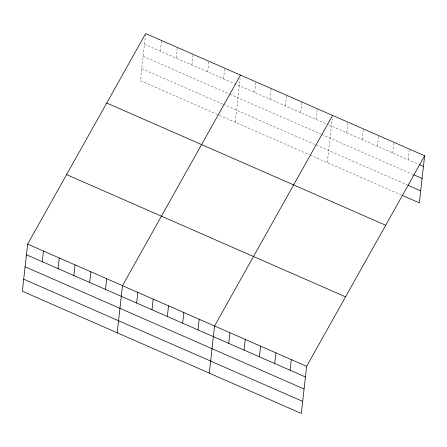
<?xml version="1.0" encoding="UTF-8"?>
<svg xmlns="http://www.w3.org/2000/svg" width="447" height="447" viewBox="0 0 447 447"><rect width="100%" height="100%" fill="white"/><g stroke="black" fill="none" stroke-linecap="round" stroke-linejoin="round"><path stroke-width="0.34" stroke-dasharray="2.23 1.68" d="M145.588 34.218L140.38 80.689L309.397 154.723M160.277 51.137L161.473 40.481M176.09 58.06L177.286 47.404M191.897 64.988L193.093 54.327M207.704 71.911L208.9 61.256M223.517 78.834L224.712 68.179M235.234 122.238L240.145 78.437M254.667 92.484L255.863 81.823M270.01 99.206L271.206 88.545M285.359 105.928L286.555 95.267M300.702 112.65L301.898 101.989M316.046 119.371L317.241 108.71M327.299 162.568L332.21 118.762M346.732 132.809L347.928 122.154M362.076 139.531L363.271 128.876M377.424 146.253L378.62 135.597M392.768 152.975L393.963 142.319M408.111 159.696L409.307 149.041M144.47 44.208L328.193 124.691M328.83 124.97L418.342 164.178M143.118 56.249L229.121 93.92M229.752 94.2L321.091 134.206M321.728 134.486L413.151 174.537M141.727 68.648L222.673 104.106M223.304 104.386L407.29 184.974M310.034 155.003L401.462 195.054"/><path stroke-width="0.67" d="M27.636 244.107L22.35 291.237L301.334 413.447L306.62 366.311L424.65 155.763L145.666 33.553L27.636 244.107L306.62 366.311M42.253 261.685L43.448 251.03M58.06 268.613L59.255 257.953M73.867 275.536L75.062 264.881M89.679 282.465L90.875 271.804M105.486 289.388L106.682 278.732M117.203 332.791L122.489 285.655L240.52 75.107M136.642 303.032L137.838 292.377M151.986 309.754L153.181 299.099M167.329 316.476L168.525 305.821M182.672 323.198L183.868 312.542M198.015 329.92L199.211 319.264M209.269 373.116L214.554 325.986L332.585 115.432M228.708 343.363L229.903 332.708M244.051 350.085L245.247 339.429M259.394 356.807L260.59 346.151M274.737 363.528L275.933 352.867M290.081 370.25L291.276 359.589M424.65 155.763L419.364 202.893L402.099 195.333M419.621 164.736L423.454 166.418M413.793 174.816L422.102 178.454M407.927 185.259L420.711 190.858M106.716 103.034L385.7 225.243M66.586 174.621L345.57 296.83M26.44 254.762L305.424 376.972M25.093 266.798L304.077 389.007M23.702 279.202L302.686 401.412"/></g></svg>
